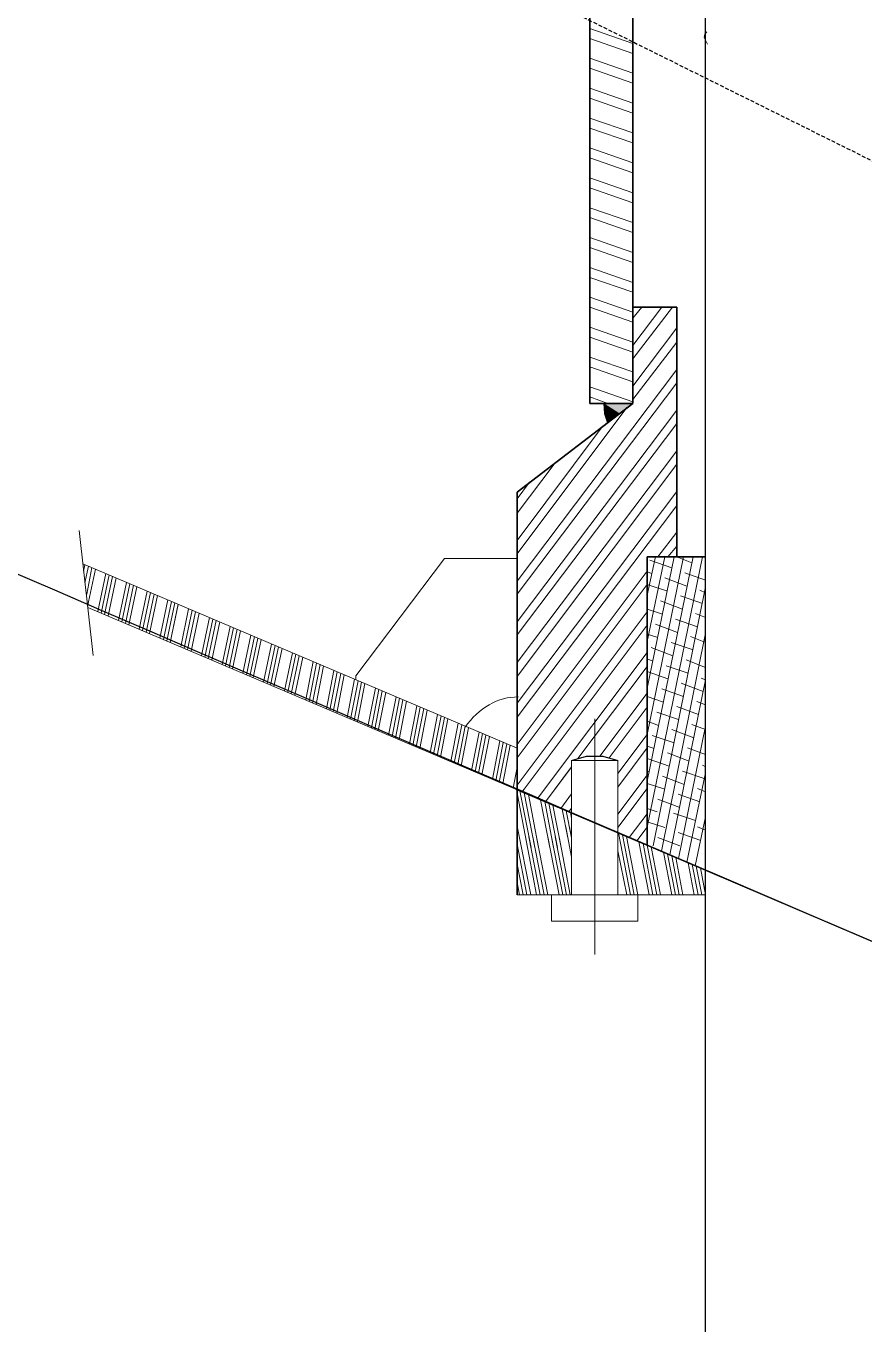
# Model space of a CAD drawing. Header units: inches. Extents: x 23291 to 181956, y 9161 to 51408.
# Drawn here: x 36318 to 36540.2, y 29081.7 to 29425.9 of the extents above; entities that cross this region are included whole.
import ezdxf

# ---------------------------------------------------------------- set-up
doc = ezdxf.new("R2010")
doc.units = ezdxf.units.IN
doc.header["$MEASUREMENT"] = 0
doc.linetypes.add('DASHEDX2', pattern=[1.5, 1, -0.5])
doc.linetypes.add('HIDDEN2', pattern=[0.1875, 0.125, -0.0625])
for name, color, linetype in [('1', 3, 'Continuous'), ('PDF3_Geometry', 7, 'Continuous'), ('PDF3_Solid Fills', 7, 'Continuous'), ('wl 2', 3, 'Continuous')]:
    doc.layers.add(name, color=color, linetype=linetype)

msp = doc.modelspace()

# ---------------------------------------------------------------- linework, layer by layer
at = {"linetype": 'ByBlock'}
for p, q in [((36448.25, 29195.55), (36448.25, 29240.79)), ((36448.25, 29195.55), (36448.25, 29240.79)), ((36462.69, 29231.19), (36466.67, 29232.29)), ((36462.69, 29231.19), (36466.67, 29232.29)), ((36466.67, 29232.29), (36470.98, 29232.29)), ((36466.67, 29232.29), (36470.98, 29232.29)), ((36470.98, 29232.29), (36474.97, 29231.19)), ((36470.98, 29232.29), (36474.97, 29231.19)), ((36448.09, 29223.47), (36498.2, 29202.06)), ((36448.09, 29223.47), (36498.2, 29202.06))]:
    msp.add_line(p, q, dxfattribs=at)
msp.add_open_spline([(34750.61, 29952.44), (35946.93, 29444.2), (37677.79, 28674.49), (40065.54, 27740.85), (41120.63, 27390.38)], degree=3, knots=[0, 0, 0, 0, 3.550687, 6.365653, 6.365653, 6.365653, 6.365653])
msp.add_open_spline([(34750.61, 29952.44), (35946.93, 29444.2), (37677.79, 28674.49), (40065.54, 27740.85), (41120.63, 27390.38)], degree=3, knots=[0, 0, 0, 0, 3.550687, 6.365653, 6.365653, 6.365653, 6.365653])
at = {"layer": '1', "linetype": 'ByBlock'}
for q in [(36498.2, 30494.37), (36498.21, 30271.39), (36498.2, 29801.99)]:
    msp.add_line((36498.2, 26463.12), q, dxfattribs=at)
at = {"layer": '1', "linetype": 'ByBlock', "lineweight": 18}
for p, q in [((36498.2, 29424.15), (36498.2, 29068.34)), ((36498.2, 29424.15), (36498.2, 29068.34)), ((36498.2, 29106.87), (36498.2, 29085.4)), ((36498.2, 29106.87), (36498.2, 29085.4)), ((36498.2, 29096.97), (36498.2, 28766.55)), ((36498.2, 29096.97), (36498.2, 28766.55))]:
    msp.add_line(p, q, dxfattribs=at)
at = {"layer": '1', "linetype": 'HIDDEN2'}
msp.add_line((36498.2, 28739.73), (36498.2, 29106.87), dxfattribs=at)
msp.add_line((36498.2, 28739.73), (36498.2, 29106.87), dxfattribs=at)
at = {"layer": 'PDF3_Geometry', "linetype": 'ByBlock', "lineweight": 35}
for p, q in [((36478.95, 29463.75), (36478.95, 29325.81)), ((36478.95, 29463.75), (36478.95, 29325.81)), ((36467.5, 29325.81), (36467.5, 29452.53)), ((36467.5, 29325.81), (36467.5, 29452.53)), ((36478.95, 29351.33), (36490.56, 29351.33)), ((36478.95, 29351.33), (36490.56, 29351.33)), ((36490.56, 29351.33), (36490.56, 29285.11)), ((36490.56, 29351.33), (36490.56, 29285.11)), ((36478.95, 29325.81), (36448.25, 29302.27)), ((36478.95, 29325.81), (36448.25, 29302.27)), ((36478.95, 29325.81), (36467.5, 29325.81)), ((36478.95, 29325.81), (36467.5, 29325.81)), ((36471.31, 29325.81), (36471.48, 29323.17)), ((36471.31, 29325.81), (36471.48, 29323.17)), ((36471.48, 29323.17), (36472.31, 29320.75)), ((36471.48, 29323.17), (36472.31, 29320.75)), ((36448.25, 29302.27), (36448.25, 29195.55)), ((36448.25, 29302.27), (36448.25, 29195.55)), ((36482.71, 29208.68), (36482.76, 29285.11)), ((36482.71, 29208.68), (36482.76, 29285.11)), ((36482.76, 29285.11), (36498.2, 29285.11)), ((36482.76, 29285.11), (36498.2, 29285.11))]:
    msp.add_line(p, q, dxfattribs=at)
at = {"layer": 'PDF3_Geometry', "linetype": 'ByBlock', "lineweight": 18}
for p, q in [((36467.5, 29425.25), (36478.95, 29421.29)), ((36467.5, 29425.25), (36478.95, 29421.29)), ((36497.87, 29422.83), (36498.03, 29423.71)), ((36497.87, 29422.83), (36498.03, 29423.71)), ((36498.03, 29423.71), (36498.53, 29424.37)), ((36498.03, 29423.71), (36498.53, 29424.37)), ((36467.5, 29422.61), (36478.95, 29418.65)), ((36467.5, 29422.61), (36478.95, 29418.65)), ((36498.7, 29421.07), (36497.87, 29422.83)), ((36498.7, 29421.07), (36497.87, 29422.83)), ((36467.5, 29417.33), (36478.95, 29413.37)), ((36467.5, 29417.33), (36478.95, 29413.37)), ((36467.5, 29414.69), (36478.95, 29410.73)), ((36467.5, 29414.69), (36478.95, 29410.73)), ((36467.5, 29409.41), (36478.95, 29405.45)), ((36467.5, 29409.41), (36478.95, 29405.45)), ((36467.5, 29406.77), (36478.95, 29402.81)), ((36467.5, 29406.77), (36478.95, 29402.81)), ((36467.5, 29401.49), (36478.95, 29397.53)), ((36467.5, 29401.49), (36478.95, 29397.53)), ((36478.95, 29382.35), (36478.95, 29400.39)), ((36478.95, 29382.35), (36478.95, 29400.39)), ((36467.5, 29398.85), (36478.95, 29394.89)), ((36467.5, 29398.85), (36478.95, 29394.89)), ((36467.5, 29393.57), (36478.95, 29389.61)), ((36467.5, 29393.57), (36478.95, 29389.61)), ((36467.5, 29390.93), (36478.95, 29386.97)), ((36467.5, 29390.93), (36478.95, 29386.97)), ((36467.5, 29385.65), (36478.95, 29381.69)), ((36467.5, 29385.65), (36478.95, 29381.69)), ((36467.5, 29383.01), (36478.95, 29379.05)), ((36467.5, 29383.01), (36478.95, 29379.05)), ((36467.5, 29377.73), (36478.95, 29373.77)), ((36467.5, 29377.73), (36478.95, 29373.77)), ((36467.5, 29375.09), (36478.95, 29371.13)), ((36467.5, 29375.09), (36478.95, 29371.13)), ((36467.5, 29369.81), (36478.95, 29365.85)), ((36467.5, 29369.81), (36478.95, 29365.85)), ((36467.5, 29367.17), (36478.95, 29363.21)), ((36467.5, 29367.17), (36478.95, 29363.21)), ((36467.5, 29361.89), (36478.95, 29357.93)), ((36467.5, 29361.89), (36478.95, 29357.93)), ((36467.5, 29359.25), (36478.95, 29355.29)), ((36467.5, 29359.25), (36478.95, 29355.29)), ((36467.5, 29353.97), (36478.95, 29350.01)), ((36467.5, 29353.97), (36478.95, 29350.01)), ((36467.5, 29351.33), (36478.95, 29347.37)), ((36467.5, 29351.33), (36478.95, 29347.37)), ((36478.95, 29341.21), (36486.58, 29351.33)), ((36478.95, 29348.47), (36481.27, 29351.33)), ((36478.95, 29337.69), (36489.4, 29351.33)), ((36478.95, 29341.21), (36486.58, 29351.33)), ((36478.95, 29348.47), (36481.27, 29351.33)), ((36478.95, 29337.69), (36489.4, 29351.33)), ((36467.5, 29346.05), (36478.95, 29342.09)), ((36467.5, 29346.05), (36478.95, 29342.09)), ((36478.95, 29330.43), (36490.56, 29345.83)), ((36478.95, 29330.43), (36490.56, 29345.83)), ((36467.5, 29343.41), (36478.95, 29339.45)), ((36467.5, 29343.41), (36478.95, 29339.45)), ((36478.95, 29326.91), (36490.56, 29342.09)), ((36478.95, 29326.91), (36490.56, 29342.09)), ((36467.5, 29338.13), (36478.95, 29334.17)), ((36467.5, 29338.13), (36478.95, 29334.17)), ((36448.25, 29278.73), (36490.56, 29334.83)), ((36448.25, 29278.73), (36490.56, 29334.83)), ((36467.5, 29335.49), (36478.95, 29331.53)), ((36467.5, 29335.49), (36478.95, 29331.53)), ((36448.25, 29275.21), (36490.56, 29331.31)), ((36448.25, 29275.21), (36490.56, 29331.31)), ((36467.5, 29330.21), (36478.95, 29326.25)), ((36467.5, 29330.21), (36478.95, 29326.25)), ((36467.5, 29327.57), (36472.31, 29325.81)), ((36467.5, 29327.57), (36472.31, 29325.81)), ((36448.25, 29285.99), (36477.29, 29324.71)), ((36448.25, 29285.99), (36477.29, 29324.71)), ((36448.25, 29267.95), (36490.56, 29324.05)), ((36448.25, 29267.95), (36490.56, 29324.05)), ((36448.25, 29264.43), (36490.56, 29320.53)), ((36448.25, 29264.43), (36490.56, 29320.53)), ((36448.25, 29289.51), (36470.82, 29319.65)), ((36448.25, 29289.51), (36470.82, 29319.65)), ((36448.25, 29257.17), (36490.56, 29313.27)), ((36448.25, 29257.17), (36490.56, 29313.27)), ((36448.25, 29296.77), (36458.04, 29309.75)), ((36448.25, 29253.43), (36490.56, 29309.75)), ((36448.25, 29296.77), (36458.04, 29309.75)), ((36448.25, 29253.43), (36490.56, 29309.75)), ((36448.25, 29300.51), (36451.57, 29304.91)), ((36448.25, 29300.51), (36451.57, 29304.91)), ((36448.25, 29246.39), (36490.56, 29302.49)), ((36448.25, 29246.39), (36490.56, 29302.49)), ((36448.25, 29242.65), (36490.56, 29298.75)), ((36448.25, 29242.65), (36490.56, 29298.75)), ((36332.11, 29292.1), (36335.87, 29258.95)), ((36332.11, 29292.1), (36335.87, 29258.95)), ((36485.59, 29285.11), (36490.56, 29291.71)), ((36485.59, 29285.11), (36490.56, 29291.71)), ((36488.24, 29285.11), (36490.56, 29287.97)), ((36488.24, 29285.11), (36490.56, 29287.97)), ((36448.25, 29234.4), (36333.07, 29283.33)), ((36448.25, 29234.4), (36333.07, 29283.33)), ((36333.3, 29281.32), (36333.68, 29283.07)), ((36333.3, 29281.32), (36333.68, 29283.07)), ((36333.64, 29278.3), (36334.6, 29282.68)), ((36333.64, 29278.3), (36334.6, 29282.68)), ((36334.13, 29275.22), (36335.51, 29282.29)), ((36334.13, 29275.22), (36335.51, 29282.29)), ((36405.47, 29253.62), (36429, 29284.67)), ((36405.47, 29253.61), (36429, 29284.67)), ((36429, 29284.67), (36448.25, 29284.67)), ((36429, 29284.67), (36448.25, 29284.67)), ((36482.71, 29213.45), (36497.37, 29285.11)), ((36482.71, 29213.44), (36497.37, 29285.11)), ((36482.76, 29238.03), (36492.39, 29285.11)), ((36482.76, 29274.99), (36484.92, 29285.11)), ((36482.76, 29262.67), (36487.41, 29285.11)), ((36482.76, 29250.35), (36489.9, 29285.11)), ((36482.76, 29225.71), (36494.88, 29285.11)), ((36482.76, 29238.03), (36492.39, 29285.11)), ((36482.76, 29274.99), (36484.92, 29285.11)), ((36482.76, 29262.67), (36487.41, 29285.11)), ((36482.76, 29250.35), (36489.9, 29285.11)), ((36482.76, 29225.71), (36494.88, 29285.11)), ((36489.24, 29282.25), (36483.43, 29284.23)), ((36489.24, 29282.25), (36483.43, 29284.23)), ((36494.55, 29283.57), (36490.56, 29285.11)), ((36494.55, 29283.57), (36490.56, 29285.11)), ((36498.2, 29282.47), (36498.03, 29282.47)), ((36498.2, 29282.47), (36498.03, 29282.47)), ((36334.39, 29272.01), (36336.43, 29281.9)), ((36334.39, 29272.01), (36336.43, 29281.9)), ((36337.05, 29270.64), (36339.18, 29280.73)), ((36337.05, 29270.64), (36339.18, 29280.73)), ((36337.97, 29270.25), (36340.09, 29280.34)), ((36337.97, 29270.25), (36340.09, 29280.34)), ((36338.89, 29269.86), (36341.01, 29279.95)), ((36338.89, 29269.86), (36341.01, 29279.95)), ((36339.8, 29269.47), (36341.93, 29279.56)), ((36339.8, 29269.47), (36341.93, 29279.56)), ((36448.25, 29235.39), (36482.76, 29281.37)), ((36448.25, 29235.39), (36482.76, 29281.37)), ((36483.93, 29280.71), (36482.76, 29281.15)), ((36483.93, 29280.71), (36482.76, 29281.15)), ((36493.22, 29277.41), (36487.41, 29279.61)), ((36493.22, 29277.41), (36487.41, 29279.61)), ((36498.2, 29278.95), (36492.72, 29280.93)), ((36498.2, 29278.95), (36492.72, 29280.93)), ((36342.55, 29268.3), (36344.68, 29278.39)), ((36342.55, 29268.3), (36344.68, 29278.39)), ((36343.47, 29267.91), (36345.59, 29278.01)), ((36343.47, 29267.91), (36345.59, 29278)), ((36344.39, 29267.52), (36346.51, 29277.62)), ((36344.39, 29267.52), (36346.51, 29277.62)), ((36345.3, 29267.13), (36347.43, 29277.23)), ((36345.3, 29267.13), (36347.43, 29277.23)), ((36348.05, 29265.97), (36350.17, 29276.06)), ((36348.05, 29265.97), (36350.17, 29276.06)), ((36348.97, 29265.58), (36351.09, 29275.67)), ((36348.97, 29265.58), (36351.09, 29275.67)), ((36448.25, 29231.87), (36482.76, 29277.85)), ((36448.25, 29231.87), (36482.76, 29277.85)), ((36482.76, 29277.85), (36488.08, 29276.09)), ((36482.76, 29277.85), (36488.08, 29276.09)), ((36484.28, 29208.56), (36498.2, 29277.19)), ((36484.28, 29208.56), (36498.2, 29277.19)), ((36498.2, 29275.65), (36496.7, 29276.31)), ((36498.2, 29275.65), (36496.7, 29276.31)), ((36349.88, 29265.19), (36352.01, 29275.28)), ((36349.88, 29265.19), (36352.01, 29275.28)), ((36350.8, 29264.8), (36352.92, 29274.89)), ((36350.8, 29264.8), (36352.92, 29274.89)), ((36353.55, 29263.63), (36355.67, 29273.72)), ((36353.55, 29263.63), (36355.67, 29273.72)), ((36354.47, 29263.24), (36356.59, 29273.33)), ((36354.47, 29263.24), (36356.59, 29273.33)), ((36355.38, 29262.85), (36357.51, 29272.94)), ((36355.38, 29262.85), (36357.51, 29272.94)), ((36356.3, 29262.46), (36358.42, 29272.56)), ((36356.3, 29262.46), (36358.42, 29272.55)), ((36492.06, 29271.25), (36486.25, 29273.45)), ((36492.06, 29271.25), (36486.25, 29273.45)), ((36497.37, 29272.79), (36491.56, 29274.77)), ((36497.37, 29272.79), (36491.56, 29274.77)), ((36334.46, 29271.74), (36448.25, 29223.4)), ((36334.46, 29271.74), (36448.25, 29223.4)), ((36359.05, 29261.29), (36361.17, 29271.39)), ((36359.05, 29261.29), (36361.17, 29271.39)), ((36359.96, 29260.91), (36362.09, 29271)), ((36359.96, 29260.9), (36362.09, 29271)), ((36360.88, 29260.52), (36363, 29270.61)), ((36360.88, 29260.52), (36363, 29270.61)), ((36361.8, 29260.13), (36363.92, 29270.22)), ((36361.8, 29260.13), (36363.92, 29270.22)), ((36364.55, 29258.96), (36366.67, 29269.05)), ((36364.55, 29258.96), (36366.67, 29269.05)), ((36365.46, 29258.57), (36367.59, 29268.66)), ((36365.46, 29258.57), (36367.59, 29268.66)), ((36448.25, 29224.61), (36482.76, 29270.59)), ((36448.25, 29224.61), (36482.76, 29270.59)), ((36486.75, 29269.93), (36482.76, 29271.25)), ((36486.75, 29269.93), (36482.76, 29271.25)), ((36496.04, 29266.63), (36490.23, 29268.61)), ((36496.04, 29266.63), (36490.23, 29268.61)), ((36498.2, 29269.05), (36495.54, 29270.15)), ((36498.2, 29269.05), (36495.54, 29270.15)), ((36366.38, 29258.18), (36368.5, 29268.27)), ((36366.38, 29258.18), (36368.5, 29268.27)), ((36367.3, 29257.79), (36369.42, 29267.88)), ((36367.3, 29257.79), (36369.42, 29267.88)), ((36370.05, 29256.62), (36372.17, 29266.72)), ((36370.05, 29256.62), (36372.17, 29266.72)), ((36370.96, 29256.23), (36373.09, 29266.33)), ((36370.96, 29256.23), (36373.09, 29266.33)), ((36371.88, 29255.84), (36374, 29265.94)), ((36371.88, 29255.84), (36374, 29265.94)), ((36372.79, 29255.45), (36374.92, 29265.55)), ((36372.79, 29255.45), (36374.92, 29265.55)), ((36449.56, 29222.84), (36482.76, 29267.07)), ((36449.56, 29222.84), (36482.76, 29267.07)), ((36490.73, 29265.09), (36484.92, 29267.29)), ((36490.73, 29265.09), (36484.92, 29267.29)), ((36375.54, 29254.29), (36377.67, 29264.38)), ((36375.54, 29254.29), (36377.67, 29264.38)), ((36376.46, 29253.9), (36378.58, 29263.99)), ((36376.46, 29253.9), (36378.58, 29263.99)), ((36377.38, 29253.51), (36379.5, 29263.6)), ((36377.38, 29253.51), (36379.5, 29263.6)), ((36378.29, 29253.12), (36380.42, 29263.21)), ((36378.29, 29253.12), (36380.42, 29263.21)), ((36381.04, 29251.95), (36383.17, 29262.04)), ((36381.04, 29251.95), (36383.17, 29262.04)), ((36381.96, 29251.56), (36384.08, 29261.66)), ((36381.96, 29251.56), (36384.08, 29261.65)), ((36485.59, 29263.77), (36482.76, 29264.65)), ((36485.59, 29263.77), (36482.76, 29264.65)), ((36486.48, 29207.07), (36498.2, 29264.87)), ((36486.48, 29207.07), (36498.2, 29264.87)), ((36494.88, 29260.47), (36489.07, 29262.45)), ((36494.88, 29260.47), (36489.07, 29262.45)), ((36498.2, 29262.45), (36494.22, 29263.99)), ((36498.2, 29262.45), (36494.22, 29263.99)), ((36382.88, 29251.17), (36385, 29261.27)), ((36382.88, 29251.17), (36385, 29261.27)), ((36383.79, 29250.78), (36385.92, 29260.88)), ((36383.79, 29250.78), (36385.92, 29260.88)), ((36386.54, 29249.62), (36388.67, 29259.71)), ((36386.54, 29249.62), (36388.67, 29259.71)), ((36387.46, 29249.23), (36389.58, 29259.32)), ((36387.46, 29249.23), (36389.58, 29259.32)), ((36388.37, 29248.84), (36390.5, 29258.93)), ((36388.37, 29248.84), (36390.5, 29258.93)), ((36389.29, 29248.45), (36391.41, 29258.54)), ((36389.29, 29248.45), (36391.41, 29258.54)), ((36453.69, 29221.08), (36482.76, 29259.81)), ((36453.69, 29221.08), (36482.76, 29259.81)), ((36489.57, 29258.93), (36483.76, 29261.13)), ((36489.57, 29258.93), (36483.76, 29261.13)), ((36392.19, 29247.21), (36394.16, 29257.37)), ((36392.19, 29247.21), (36394.16, 29257.37)), ((36393.11, 29246.83), (36395.08, 29256.98)), ((36393.11, 29246.83), (36395.08, 29256.98)), ((36394.03, 29246.44), (36396, 29256.59)), ((36394.03, 29246.44), (36396, 29256.59)), ((36394.94, 29246.05), (36396.91, 29256.2)), ((36394.94, 29246.05), (36396.91, 29256.2)), ((36397.69, 29244.88), (36399.66, 29255.04)), ((36397.69, 29244.88), (36399.66, 29255.04)), ((36464.36, 29231.65), (36482.76, 29256.07)), ((36464.36, 29231.65), (36482.76, 29256.07)), ((36484.26, 29257.61), (36482.76, 29258.05)), ((36484.26, 29257.61), (36482.76, 29258.05)), ((36488.24, 29252.77), (36482.76, 29254.75)), ((36488.24, 29252.77), (36482.76, 29254.75)), ((36493.55, 29254.31), (36487.74, 29256.29)), ((36493.55, 29254.31), (36487.74, 29256.29)), ((36498.2, 29255.85), (36493.05, 29257.83)), ((36498.2, 29255.85), (36493.05, 29257.83)), ((36398.61, 29244.49), (36400.58, 29254.65)), ((36398.61, 29244.49), (36400.58, 29254.65)), ((36399.52, 29244.1), (36401.5, 29254.26)), ((36399.52, 29244.1), (36401.5, 29254.26)), ((36400.44, 29243.71), (36402.41, 29253.87)), ((36400.44, 29243.71), (36402.41, 29253.87)), ((36403.19, 29242.54), (36405.16, 29252.7)), ((36403.19, 29242.54), (36405.16, 29252.7)), ((36404.11, 29242.15), (36406.08, 29252.31)), ((36404.11, 29242.15), (36406.08, 29252.31)), ((36405.02, 29241.76), (36406.99, 29251.92)), ((36405.02, 29241.76), (36406.99, 29251.92)), ((36405.47, 29252.57), (36405.47, 29253.62)), ((36405.47, 29252.57), (36405.47, 29253.61)), ((36405.94, 29241.38), (36407.91, 29251.53)), ((36405.94, 29241.38), (36407.91, 29251.53)), ((36483.1, 29251.45), (36482.76, 29251.45)), ((36483.1, 29251.45), (36482.76, 29251.45)), ((36488.72, 29206.11), (36498.2, 29252.55)), ((36488.72, 29206.11), (36498.2, 29252.55)), ((36497.53, 29249.47), (36491.73, 29251.67)), ((36497.53, 29249.47), (36491.73, 29251.67)), ((36498.2, 29252.55), (36497.04, 29252.99)), ((36498.2, 29252.55), (36497.04, 29252.99)), ((36408.69, 29240.21), (36410.66, 29250.37)), ((36408.69, 29240.21), (36410.66, 29250.37)), ((36409.6, 29239.82), (36411.58, 29249.98)), ((36409.6, 29239.82), (36411.58, 29249.98)), ((36410.52, 29239.43), (36412.49, 29249.59)), ((36410.52, 29239.43), (36412.49, 29249.59)), ((36411.44, 29239.04), (36413.41, 29249.2)), ((36411.44, 29239.04), (36413.41, 29249.2)), ((36414.19, 29237.87), (36416.16, 29248.03)), ((36414.19, 29237.87), (36416.16, 29248.03)), ((36470.2, 29232.29), (36482.76, 29249.03)), ((36470.2, 29232.29), (36482.76, 29249.03)), ((36487.08, 29246.61), (36482.76, 29248.15)), ((36487.08, 29246.61), (36482.76, 29248.15)), ((36492.39, 29248.15), (36486.58, 29250.13)), ((36492.39, 29248.15), (36486.58, 29250.13)), ((36415.1, 29237.48), (36417.07, 29247.64)), ((36415.1, 29237.48), (36417.07, 29247.64)), ((36416.02, 29237.09), (36417.99, 29247.25)), ((36416.02, 29237.09), (36417.99, 29247.25)), ((36416.94, 29236.7), (36418.91, 29246.86)), ((36416.94, 29236.7), (36418.91, 29246.86)), ((36419.69, 29235.54), (36421.66, 29245.69)), ((36419.69, 29235.54), (36421.66, 29245.69)), ((36420.6, 29235.15), (36422.57, 29245.3)), ((36420.6, 29235.15), (36422.57, 29245.3)), ((36421.52, 29234.76), (36423.49, 29244.92)), ((36421.52, 29234.76), (36423.49, 29244.91)), ((36422.43, 29234.37), (36424.41, 29244.53)), ((36422.43, 29234.37), (36424.41, 29244.53)), ((36472.66, 29231.82), (36482.76, 29245.29)), ((36472.66, 29231.82), (36482.76, 29245.29)), ((36496.37, 29243.31), (36490.56, 29245.51)), ((36496.37, 29243.31), (36490.56, 29245.51)), ((36498.2, 29245.95), (36495.87, 29246.83)), ((36498.2, 29245.95), (36495.87, 29246.83)), ((36425.18, 29233.2), (36427.16, 29243.36)), ((36425.18, 29233.2), (36427.16, 29243.36)), ((36426.1, 29232.81), (36428.07, 29242.97)), ((36426.1, 29232.81), (36428.07, 29242.97)), ((36427.02, 29232.42), (36428.99, 29242.58)), ((36427.02, 29232.42), (36428.99, 29242.58)), ((36427.93, 29232.03), (36429.9, 29242.19)), ((36427.93, 29232.03), (36429.9, 29242.19)), ((36430.68, 29230.86), (36432.65, 29241.02)), ((36430.68, 29230.86), (36432.65, 29241.02)), ((36468.83, 29242.19), (36468.83, 29179.71)), ((36468.83, 29242.19), (36468.83, 29179.71)), ((36485.75, 29240.45), (36482.76, 29241.55)), ((36485.75, 29240.45), (36482.76, 29241.55)), ((36491.06, 29241.99), (36485.25, 29243.97)), ((36491.06, 29241.99), (36485.25, 29243.97)), ((36431.6, 29230.48), (36433.57, 29240.63)), ((36431.6, 29230.47), (36433.57, 29240.63)), ((36432.52, 29230.09), (36434.49, 29240.24)), ((36432.52, 29230.09), (36434.49, 29240.24)), ((36433.43, 29229.7), (36435.4, 29239.85)), ((36433.43, 29229.7), (36435.4, 29239.85)), ((36436.18, 29228.53), (36438.15, 29238.69)), ((36436.18, 29228.53), (36438.15, 29238.69)), ((36437.1, 29228.14), (36439.07, 29238.3)), ((36437.1, 29228.14), (36439.07, 29238.3)), ((36438.01, 29227.75), (36439.99, 29237.91)), ((36438.01, 29227.75), (36439.99, 29237.91)), ((36474.97, 29227.69), (36482.76, 29238.03)), ((36474.97, 29227.69), (36482.76, 29238.03)), ((36489.9, 29235.83), (36484.09, 29237.81)), ((36489.9, 29235.83), (36484.09, 29237.81)), ((36495.05, 29237.15), (36489.24, 29239.35)), ((36495.05, 29237.15), (36489.24, 29239.35)), ((36490.99, 29205.14), (36498.2, 29240.23)), ((36490.99, 29205.14), (36498.2, 29240.23)), ((36498.2, 29239.35), (36494.55, 29240.67)), ((36498.2, 29239.35), (36494.55, 29240.67)), ((36438.93, 29227.36), (36440.9, 29237.52)), ((36438.93, 29227.36), (36440.9, 29237.52)), ((36441.68, 29226.19), (36443.65, 29236.35)), ((36441.68, 29226.19), (36443.65, 29236.35)), ((36442.6, 29225.8), (36444.57, 29235.96)), ((36442.6, 29225.8), (36444.57, 29235.96)), ((36443.51, 29225.41), (36445.48, 29235.57)), ((36443.51, 29225.41), (36445.48, 29235.57)), ((36444.43, 29225.03), (36446.4, 29235.18)), ((36444.43, 29225.02), (36446.4, 29235.18)), ((36474.97, 29224.12), (36482.76, 29234.51)), ((36474.97, 29224.12), (36482.76, 29234.51)), ((36484.59, 29234.29), (36482.76, 29234.95)), ((36484.59, 29234.29), (36482.76, 29234.95)), ((36498.2, 29232.75), (36493.39, 29234.51)), ((36498.2, 29232.75), (36493.39, 29234.51)), ((36448.08, 29233.52), (36448.25, 29233.52)), ((36448.08, 29233.52), (36448.25, 29233.52)), ((36466.67, 29232.29), (36462.69, 29231.19)), ((36466.67, 29232.29), (36462.69, 29231.19)), ((36462.69, 29195.55), (36462.69, 29231.19)), ((36462.69, 29231.19), (36474.97, 29231.19)), ((36462.69, 29195.55), (36462.69, 29231.19)), ((36462.69, 29231.19), (36474.97, 29231.19)), ((36470.98, 29232.29), (36466.67, 29232.29)), ((36470.98, 29232.29), (36466.67, 29232.29)), ((36474.97, 29231.19), (36470.98, 29232.29)), ((36474.97, 29231.19), (36470.98, 29232.29)), ((36474.97, 29231.19), (36474.97, 29195.55)), ((36474.97, 29231.19), (36474.97, 29195.55)), ((36488.57, 29229.67), (36482.76, 29231.65)), ((36488.57, 29229.67), (36482.76, 29231.65)), ((36493.88, 29230.99), (36488.08, 29233.19)), ((36493.88, 29230.99), (36488.08, 29233.19)), ((36447.18, 29223.86), (36448.25, 29229.37)), ((36447.18, 29223.86), (36448.25, 29229.37)), ((36455.74, 29220.2), (36462.69, 29229.43)), ((36455.74, 29220.2), (36462.69, 29229.42)), ((36474.97, 29216.89), (36482.76, 29227.25)), ((36474.97, 29216.89), (36482.76, 29227.25)), ((36483.26, 29228.13), (36482.76, 29228.35)), ((36483.26, 29228.13), (36482.76, 29228.35)), ((36497.87, 29226.37), (36492.06, 29228.35)), ((36497.87, 29226.37), (36492.06, 29228.35)), ((36493.21, 29204.19), (36498.2, 29227.91)), ((36493.21, 29204.19), (36498.2, 29227.91)), ((36498.2, 29229.45), (36497.37, 29229.89)), ((36498.2, 29229.45), (36497.37, 29229.89)), ((36448.09, 29223.47), (36448.34, 29224.73)), ((36448.09, 29223.47), (36448.34, 29224.73)), ((36487.41, 29223.51), (36482.76, 29225.05)), ((36487.41, 29223.51), (36482.76, 29225.05)), ((36492.56, 29224.83), (36486.75, 29227.03)), ((36492.56, 29224.83), (36486.75, 29227.03)), ((36450.96, 29208.08), (36448.06, 29223.48)), ((36450.96, 29208.08), (36448.06, 29223.48)), ((36451.96, 29208.08), (36449, 29223.08)), ((36451.96, 29208.08), (36449, 29223.08)), ((36449.98, 29223.4), (36449.97, 29223.48)), ((36449.98, 29223.4), (36449.97, 29223.48)), ((36452.95, 29208.08), (36450.14, 29222.6)), ((36452.95, 29208.08), (36450.14, 29222.6)), ((36453.95, 29208.08), (36451.22, 29222.13)), ((36453.95, 29208.08), (36451.22, 29222.13)), ((36456.94, 29208.08), (36454.48, 29220.74)), ((36456.94, 29208.08), (36454.48, 29220.74)), ((36459.82, 29218.46), (36462.69, 29222.28)), ((36459.82, 29218.46), (36462.69, 29222.28)), ((36474.97, 29213.37), (36482.76, 29223.73)), ((36474.97, 29213.37), (36482.76, 29223.73)), ((36491.39, 29218.67), (36485.59, 29220.87)), ((36491.39, 29218.67), (36485.59, 29220.87)), ((36496.7, 29220.21), (36490.9, 29222.19)), ((36496.7, 29220.21), (36490.9, 29222.19)), ((36498.2, 29222.85), (36496.04, 29223.73)), ((36498.2, 29222.85), (36496.04, 29223.73)), ((36457.93, 29208.08), (36455.57, 29220.28)), ((36457.93, 29208.08), (36455.57, 29220.28)), ((36458.93, 29208.08), (36456.65, 29219.81)), ((36458.93, 29208.08), (36456.65, 29219.81)), ((36459.92, 29208.08), (36457.74, 29219.35)), ((36459.92, 29208.08), (36457.74, 29219.35)), ((36461.68, 29210.69), (36460.2, 29218.29)), ((36461.68, 29210.69), (36460.2, 29218.29)), ((36462.67, 29210.69), (36461.29, 29217.83)), ((36462.67, 29210.69), (36461.29, 29217.83)), ((36461.96, 29217.58), (36462.69, 29218.54)), ((36461.96, 29217.58), (36462.69, 29218.54)), ((36462.69, 29215.77), (36462.38, 29217.37)), ((36462.69, 29215.77), (36462.38, 29217.37)), ((36477.99, 29210.7), (36482.76, 29217.03)), ((36477.99, 29210.7), (36482.76, 29217.03)), ((36485.39, 29217.58), (36482.76, 29218.45)), ((36485.39, 29217.58), (36482.76, 29218.45)), ((36495.53, 29215.2), (36489.72, 29217.18)), ((36495.53, 29215.2), (36489.72, 29217.18)), ((36451.84, 29195.55), (36448.25, 29213.72)), ((36451.84, 29195.55), (36448.25, 29213.72)), ((36462.69, 29205.51), (36461.12, 29213.56)), ((36462.69, 29205.51), (36461.12, 29213.56)), ((36462.69, 29210.64), (36462.12, 29213.56)), ((36462.69, 29210.64), (36462.12, 29213.56)), ((36480, 29209.84), (36482.76, 29213.51)), ((36480, 29209.84), (36482.76, 29213.51)), ((36487.41, 29213.37), (36482.76, 29214.91)), ((36487.41, 29213.37), (36482.76, 29214.91)), ((36495.46, 29203.23), (36498.2, 29216.23)), ((36495.46, 29203.23), (36498.2, 29216.23)), ((36498.2, 29212.71), (36496.04, 29213.59)), ((36498.2, 29212.71), (36496.04, 29213.59)), ((36453.39, 29195.55), (36450.49, 29210.95)), ((36453.39, 29195.55), (36450.49, 29210.95)), ((36454.39, 29195.55), (36451.35, 29210.95)), ((36454.39, 29195.55), (36451.35, 29210.95)), ((36455.38, 29195.55), (36452.4, 29210.95)), ((36455.38, 29195.55), (36452.4, 29210.95)), ((36456.38, 29195.55), (36453.39, 29210.95)), ((36456.38, 29195.55), (36453.39, 29210.95)), ((36459.37, 29195.55), (36456.38, 29210.95)), ((36459.37, 29195.55), (36456.38, 29210.95)), ((36460.36, 29195.55), (36457.37, 29210.95)), ((36460.36, 29195.55), (36457.37, 29210.95)), ((36461.36, 29195.55), (36458.37, 29210.95)), ((36461.36, 29195.55), (36458.37, 29210.95)), ((36462.35, 29195.55), (36459.37, 29210.95)), ((36462.35, 29195.55), (36459.37, 29210.95)), ((36478.28, 29195.55), (36475.11, 29211.93)), ((36478.28, 29195.55), (36475.11, 29211.93)), ((36479.28, 29195.55), (36476.18, 29211.47)), ((36479.28, 29195.55), (36476.18, 29211.47)), ((36480.28, 29195.55), (36477.28, 29211)), ((36480.28, 29195.55), (36477.28, 29211)), ((36491.39, 29208.53), (36485.59, 29210.73)), ((36491.39, 29208.53), (36485.59, 29210.73)), ((36496.7, 29210.07), (36490.9, 29212.05)), ((36496.7, 29210.07), (36490.9, 29212.05)), ((36450.85, 29195.55), (36448.25, 29208.95)), ((36450.85, 29195.55), (36448.25, 29208.95)), ((36477.29, 29195.55), (36474.97, 29207.21)), ((36477.29, 29195.55), (36474.97, 29207.21)), ((36483.26, 29195.55), (36480.54, 29209.61)), ((36483.26, 29195.55), (36480.54, 29209.61)), ((36484.26, 29195.55), (36481.62, 29209.15)), ((36484.26, 29195.55), (36481.62, 29209.15)), ((36485.25, 29195.55), (36482.71, 29208.68)), ((36485.25, 29195.55), (36482.71, 29208.68)), ((36486.25, 29195.55), (36483.79, 29208.22)), ((36486.25, 29195.55), (36483.79, 29208.22)), ((36489.24, 29195.55), (36487.05, 29206.83)), ((36489.24, 29195.55), (36487.05, 29206.83)), ((36449.85, 29195.55), (36448.25, 29203.68)), ((36449.85, 29195.55), (36448.25, 29203.68)), ((36490.23, 29195.55), (36488.13, 29206.36)), ((36490.23, 29195.55), (36488.13, 29206.36)), ((36491.23, 29195.55), (36489.22, 29205.9)), ((36491.23, 29195.55), (36489.22, 29205.9)), ((36492.22, 29195.55), (36490.31, 29205.44)), ((36492.22, 29195.55), (36490.31, 29205.43)), ((36495.21, 29195.55), (36493.56, 29204.04)), ((36495.21, 29195.55), (36493.56, 29204.04)), ((36496.21, 29195.55), (36494.65, 29203.58)), ((36496.21, 29195.55), (36494.65, 29203.58)), ((36497.2, 29195.55), (36495.73, 29203.12)), ((36497.2, 29195.55), (36495.73, 29203.12)), ((36498.2, 29195.55), (36496.82, 29202.65)), ((36498.2, 29195.55), (36496.82, 29202.65)), ((36448.86, 29195.55), (36448.25, 29198.77)), ((36448.86, 29195.55), (36448.25, 29198.77)), ((36448.25, 29195.55), (36498.2, 29195.55)), ((36448.25, 29195.55), (36498.2, 29195.55)), ((36457.37, 29195.55), (36457.37, 29188.51)), ((36457.37, 29195.55), (36457.37, 29188.51)), ((36480.28, 29188.51), (36480.28, 29195.55)), ((36480.28, 29188.51), (36480.28, 29195.55)), ((36457.37, 29188.51), (36480.28, 29188.51)), ((36457.37, 29188.51), (36480.28, 29188.51))]:
    msp.add_line(p, q, dxfattribs=at)
msp.add_ellipse((36448.42, 29222.7), major_axis=(0, 25.31), ratio=0.754311, start_param=-0.008148, end_param=0.823106, dxfattribs=at)
msp.add_ellipse((36448.42, 29222.7), major_axis=(0, 25.31), ratio=0.754311, start_param=-0.008148, end_param=0.823106, dxfattribs=at)
at = {"layer": 'PDF3_Solid Fills', "linetype": 'ByBlock', "transparency": 33554559}
for points in [[(36471.31, 29325.81), (36471.48, 29323.17), (36475.46, 29323.17)], [(36471.31, 29325.81), (36478.95, 29325.81), (36475.46, 29323.17)], [(36471.31, 29325.81), (36471.48, 29323.17), (36475.46, 29323.17)], [(36471.31, 29325.81), (36478.95, 29325.81), (36475.46, 29323.17)], [(36471.48, 29323.17), (36475.46, 29323.17), (36472.31, 29320.75)], [(36471.48, 29323.17), (36475.46, 29323.17), (36472.31, 29320.75)]]:
    msp.add_solid(points, dxfattribs=at)
at = {"layer": 'wl 2', "linetype": 'DASHEDX2'}
msp.add_line((34750.61, 30281.11), (39024.03, 28156.15), dxfattribs=at)
at = {"layer": 'wl 2', "color": 253, "linetype": 'ByBlock', "true_color": 0x9898cc}
msp.add_line((36498.2, 29202.06), (36575.2, 29169.17), dxfattribs=at)
msp.add_line((36498.2, 29202.06), (36575.2, 29169.17), dxfattribs=at)
msp.add_line((36498.2, 29202.06), (36575.2, 29169.17), dxfattribs=at)

doc.saveas('drawing.dxf')
